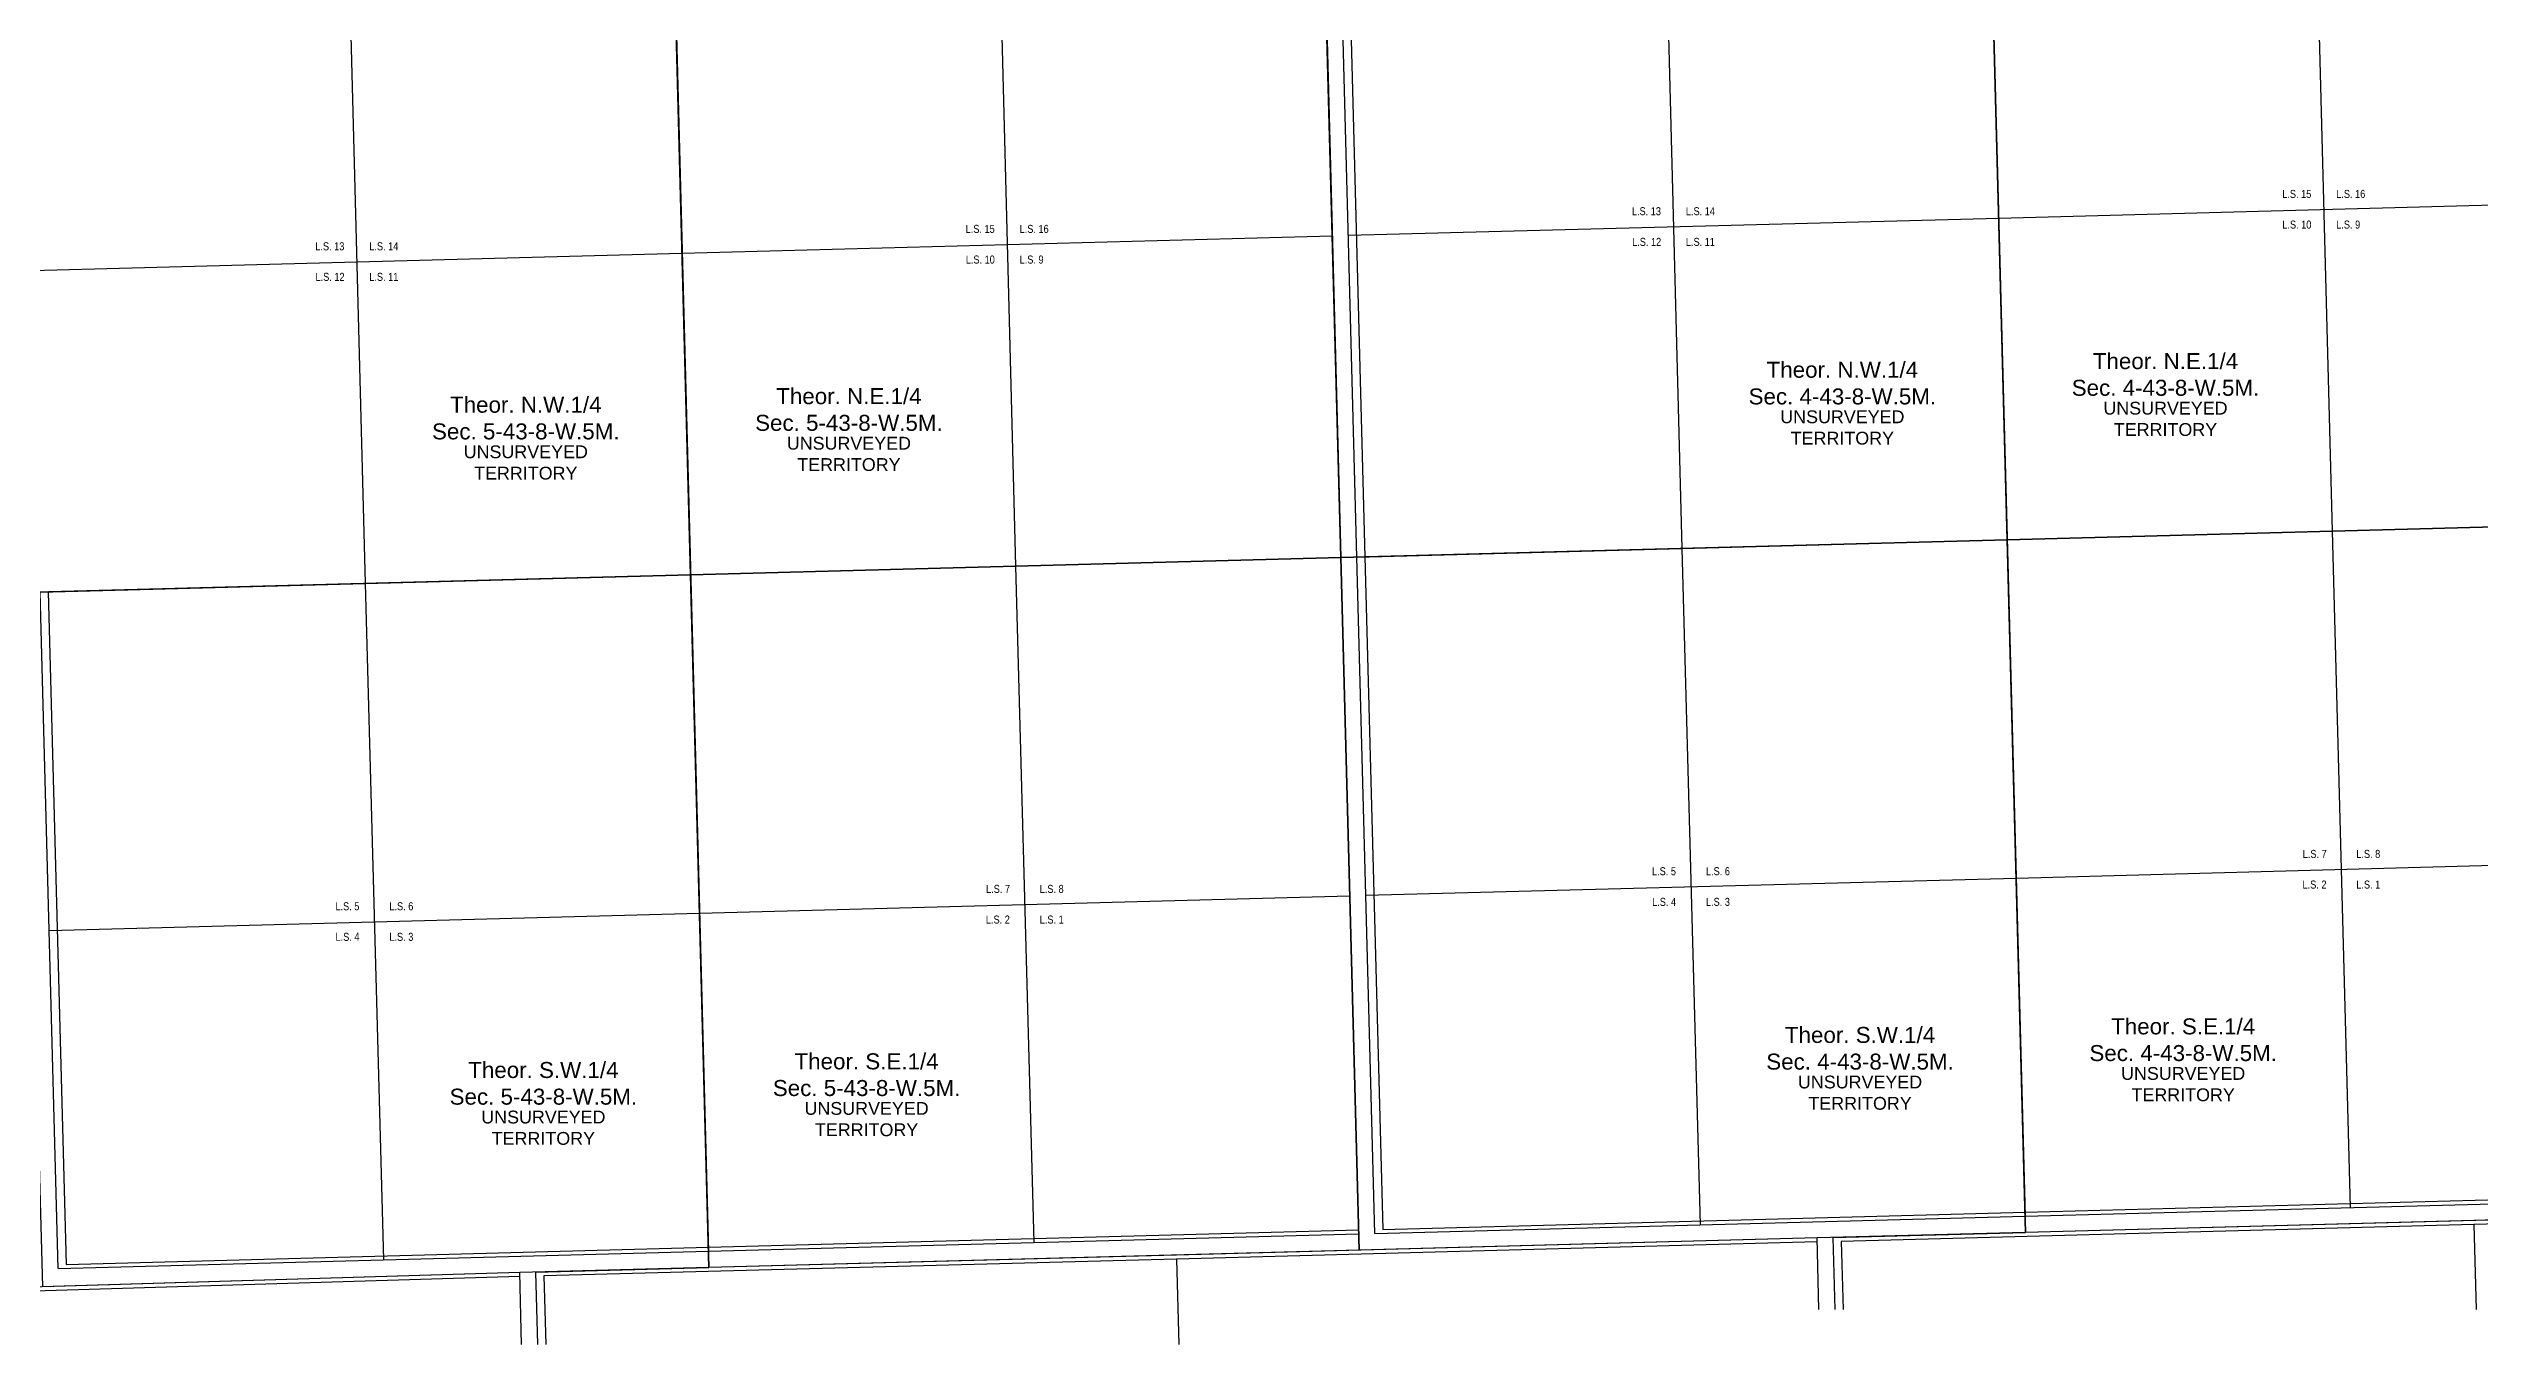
# Model space of a CAD drawing. Header units: millimetres. Extents: x 623951 to 634241, y 5836956 to 5847139.
# Drawn here: x 625921 to 628959, y 5837000 to 5838620 of the extents above; entities that cross this region are included whole.
import ezdxf

# ---------------------------------------------------------------- set-up
doc = ezdxf.new("R2010")
doc.units = ezdxf.units.MM
for name, color, linetype in [('C-SYMBOL', 7, 'Continuous'), ('C-UNS-T', 7, 'Continuous'), ('L-QSEC', 7, 'Continuous'), ('L-QUATER', 30, 'Continuous'), ('L-SECTION-LSD', 7, 'Continuous'), ('L-USEC-0', 1, 'Continuous'), ('L-USEC-C', 6, 'Continuous'), ('L-USEC-C-0', 6, 'Continuous'), ('L-USEC2012', 3, 'Continuous'), ('L-USEC3018', 5, 'Continuous')]:
    doc.layers.add(name, color=color, linetype=linetype)
doc.styles.add('100L', font='ARIALN.TTF', dxfattribs={"height": 11})
doc.styles.get("Standard").update_dxf_attribs({"font": 'arial.ttf'})

msp = doc.modelspace()

# ---------------------------------------------------------------- linework, layer by layer
at = {"layer": 'L-QSEC'}
for p, q in [((628347.9, 5838809.9), (628391.7, 5837160.5)), ((626702.3, 5838766.2), (626746, 5837116.8)), ((627556.2, 5837984.2), (629182, 5838027.4)), ((625910.3, 5837940.5), (627536.1, 5837983.7)), ((628952.5, 5837150.3), (628955.3, 5837044.2)), ((627330.9, 5837107.1), (627333.7, 5837000.5))]:
    msp.add_line(p, q, dxfattribs=at)
at = {"layer": 'L-QUATER'}
for points in [[(628347.9, 5838809.9), (629160.6, 5838831.5), (629182, 5838027.4), (628369.2, 5838005.8)], [(626702.3, 5838766.2), (627515, 5838787.8), (627536.1, 5837983.7), (626723.6, 5837962.1)], [(627514.5, 5838787.8), (628347.9, 5838809.9), (628369.2, 5838005.8), (627536.1, 5837983.7)], [(625869.4, 5838744.1), (626702.3, 5838766.2), (626723.6, 5837962.1), (625890.2, 5837939.9)], [(628369.2, 5838005.8), (629182, 5838027.4), (629205, 5837162), (628392.2, 5837140.4)], [(627536.1, 5837983.7), (628369.2, 5838005.8), (628392.2, 5837140.4), (628131.5, 5837133.4), (627559.3, 5837118.2)], [(626723.6, 5837962.1), (627536.1, 5837983.7), (627559.3, 5837118.2), (626746.5, 5837096.5)], [(625890.2, 5837939.9), (626723.6, 5837962.1), (626746.5, 5837096.5), (626510, 5837090.2), (625913.7, 5837072.4)]]:
    msp.add_lwpolyline(points, close=True, dxfattribs=at)
at = {"layer": 'L-SECTION-LSD'}
for p, q in [((628754.3, 5838820.7), (628775.6, 5838016.6)), ((627941.5, 5838799.1), (627962.7, 5837995)), ((627108.7, 5838777), (627129.8, 5837972.9)), ((626295.9, 5838755.4), (626316.9, 5837951.3)), ((628358.6, 5838407.9), (629171.3, 5838429.5)), ((627545.7, 5838386.3), (628358.6, 5838407.9)), ((625899.9, 5838342.5), (626712.9, 5838364.1)), ((626712.9, 5838364.1), (627525.6, 5838385.7)), ((628775.6, 5838016.6), (628798.1, 5837171.3)), ((627129.8, 5837972.9), (627152.4, 5837127.6)), ((627962.7, 5837995), (627985.3, 5837149.7)), ((626316.9, 5837951.3), (626339.6, 5837106)), ((628380.5, 5837583.2), (629193.2, 5837604.8)), ((627567.5, 5837561.6), (628380.5, 5837583.2)), ((626734.8, 5837539.4), (627547.4, 5837561)), ((625921.8, 5837517.8), (626734.8, 5837539.4))]:
    msp.add_line(p, q, dxfattribs=at)
at = {"layer": 'L-USEC-0'}
for points in [[(627536.1, 5837983.7), (627515, 5838787.8)], [(627558.8, 5837138.4), (627536.1, 5837983.7)], [(628133.9, 5837044.2), (628131.5, 5837133.4)], [(626512.3, 5837000.5), (626510, 5837090.2)]]:
    msp.add_lwpolyline(points, dxfattribs=at)
at = {"layer": 'L-USEC-C'}
for points in [[(628391.5, 5837165.5), (629204.3, 5837187.2)], [(627588.8, 5837143.9), (628391.5, 5837165.5)], [(628952.5, 5837150.3), (628161.8, 5837129.2)], [(629753.2, 5837171.6), (628952.5, 5837150.3)], [(625943.1, 5837100.2), (626745.9, 5837121.8)], [(626745.9, 5837121.8), (627558.6, 5837143.4)], [(628131.7, 5837128.4), (627330.9, 5837107.1)], [(626510.1, 5837085.2), (625709.4, 5837061.2)], [(627330.9, 5837107.1), (626540.2, 5837086)]]:
    msp.add_lwpolyline(points, dxfattribs=at)
at = {"layer": 'L-USEC-C-0'}
for p, q in [((628391.7, 5837160.5), (629204.5, 5837182.1)), ((629753.1, 5837176.6), (628952.4, 5837155.3)), ((627578.9, 5837138.9), (628391.7, 5837160.5)), ((628952.4, 5837155.3), (628392.2, 5837140.4)), ((625933.2, 5837095.2), (626746, 5837116.8)), ((626746, 5837116.8), (627558.8, 5837138.4)), ((628131.5, 5837133.4), (627330.8, 5837112.1)), ((628151.6, 5837133.9), (628392.2, 5837140.4)), ((626509.9, 5837090.2), (625709.3, 5837066.2)), ((626530.1, 5837090.7), (626746.5, 5837096.5)), ((627330.8, 5837112.1), (626746.5, 5837096.5))]:
    msp.add_line(p, q, dxfattribs=at)
at = {"layer": 'L-USEC2012'}
for points in [[(627556.2, 5837984.2), (627535.1, 5838788.3)], [(627578.9, 5837138.9), (627556.2, 5837984.2)], [(625933.2, 5837095.2), (625910.3, 5837940.5)], [(628154, 5837044.2), (628151.6, 5837133.9)], [(626532.4, 5837000.5), (626530.1, 5837090.7)]]:
    msp.add_lwpolyline(points, dxfattribs=at)
at = {"layer": 'L-USEC3018'}
for points in [[(627545.2, 5838788.6), (627566.3, 5837984.5)], [(627566.3, 5837984.5), (627588.8, 5837143.9)], [(625920.4, 5837940.7), (625943.1, 5837100.2)], [(628161.8, 5837129.2), (628164, 5837044.2)], [(626540.2, 5837086), (626542.5, 5837000.5)]]:
    msp.add_lwpolyline(points, dxfattribs=at)

# ---------------------------------------------------------------- texts
at = {"layer": 'C-SYMBOL', "color": 3, "char_height": 20, "attachment_point": 5}
for s, insert in [('Theor. N.E.1/4\\PSec. 4-43-8-W.5M.', (628567.1, 5838212.3)), ('Theor. N.W.1/4\\PSec. 4-43-8-W.5M.', (628163.2, 5838201.5)), ('Theor. N.W.1/4\\PSec. 5-43-8-W.5M.', (626517.5, 5838157.8)), ('Theor. N.E.1/4\\PSec. 5-43-8-W.5M.', (626921.4, 5838168.5)), ('Theor. S.W.1/4\\PSec. 4-43-8-W.5M.', (628185.3, 5837370.3)), ('Theor. S.E.1/4\\PSec. 4-43-8-W.5M.', (628589.2, 5837381)), ('Theor. S.E.1/4\\PSec. 5-43-8-W.5M.', (626943.5, 5837337.3)), ('Theor. S.W.1/4\\PSec. 5-43-8-W.5M.', (626539.5, 5837326.5))]:
    msp.add_mtext(s, dxfattribs=dict(at, insert=insert))
at = {"layer": 'C-UNS-T', "color": 3, "char_height": 16, "attachment_point": 2}
for insert in [(628163.2, 5838167.5), (628567.1, 5838178.3), (626517.5, 5838123.8), (626921.4, 5838134.5), (628185.3, 5837336.3), (628589.2, 5837347), (626943.5, 5837303.3), (626539.5, 5837292.5)]:
    msp.add_mtext('UNSURVEYED\\PTERRITORY', dxfattribs=dict(at, insert=insert))

# ---------------------------------------------------------------- next in the draw order: texts
at = {"layer": 'L-SECTION-LSD', "char_height": 10, "attachment_point": 1, "style": '100L', "bg_fill": 3, "box_fill_scale": 1.5, "bg_fill_color": 256, "bg_fill_transparency": 0}
for s, width, insert in [('\\pxqr;L.S. 13', 36.834, (627899.6, 5838421.4)), ('L.S. 14', 36.998, (627967.6, 5838421.4)), ('\\pxqr;L.S. 15', 36.859, (628712.5, 5838443)), ('\\pxql;L.S. 16', 36.941, (628780.5, 5838443)), ('\\pxqr;L.S. 15', 36.859, (627066.8, 5838399.3)), ('\\pxql;L.S. 16', 36.941, (627134.8, 5838399.3)), ('\\pxqr;L.S. 10', 36.954, (628712.5, 5838404.7)), ('\\pxql;L.S. 9', 30.527, (628780.5, 5838404.7)), ('\\pxqr;L.S. 13', 36.834, (626253.9, 5838377.6)), ('L.S. 14', 36.998, (626321.9, 5838377.6)), ('\\pxqr;L.S. 10', 36.954, (627066.8, 5838361)), ('\\pxql;L.S. 9', 30.527, (627134.8, 5838361)), ('\\pxqr;L.S. 12', 37.112, (627899.6, 5838383.1)), ('\\pxql;L.S. 11', 36.449, (627967.6, 5838383.1)), ('\\pxqr;L.S. 12', 37.112, (626253.9, 5838339.4)), ('\\pxql;L.S. 11', 36.449, (626321.9, 5838339.4)), ('\\pxqr;L.S. 5', 30.401, (627924.8, 5837596.7)), ('\\pxql;L.S. 6', 30.483, (627992.7, 5837596.7)), ('\\pxqr;L.S. 7', 30.88, (628737.7, 5837618.3)), ('L.S. 8', 30.401, (628805.6, 5837618.3)), ('\\pxqr;L.S. 7', 30.88, (627091.9, 5837574.6)), ('L.S. 8', 30.401, (627159.9, 5837574.6)), ('\\pxqr;L.S. 2', 30.653, (628737.7, 5837580)), ('L.S. 1', 29.991, (628805.6, 5837580)), ('\\pxqr;L.S. 5', 30.401, (626279.1, 5837552.9)), ('\\pxql;L.S. 6', 30.483, (626347, 5837552.9)), ('\\pxqr;L.S. 2', 30.653, (627091.9, 5837536.3)), ('L.S. 1', 29.991, (627159.9, 5837536.3)), ('\\pxqr;L.S. 4', 30.54, (627924.8, 5837558.4)), ('\\pxql;L.S. 3', 30.376, (627992.7, 5837558.4)), ('\\pxqr;L.S. 4', 30.54, (626279.1, 5837514.7)), ('\\pxql;L.S. 3', 30.376, (626347, 5837514.7))]:
    msp.add_mtext_dynamic_manual_height_columns(s, width=width, gutter_width=55, heights=[0], dxfattribs=dict(at, insert=insert))

doc.saveas('drawing.dxf')
